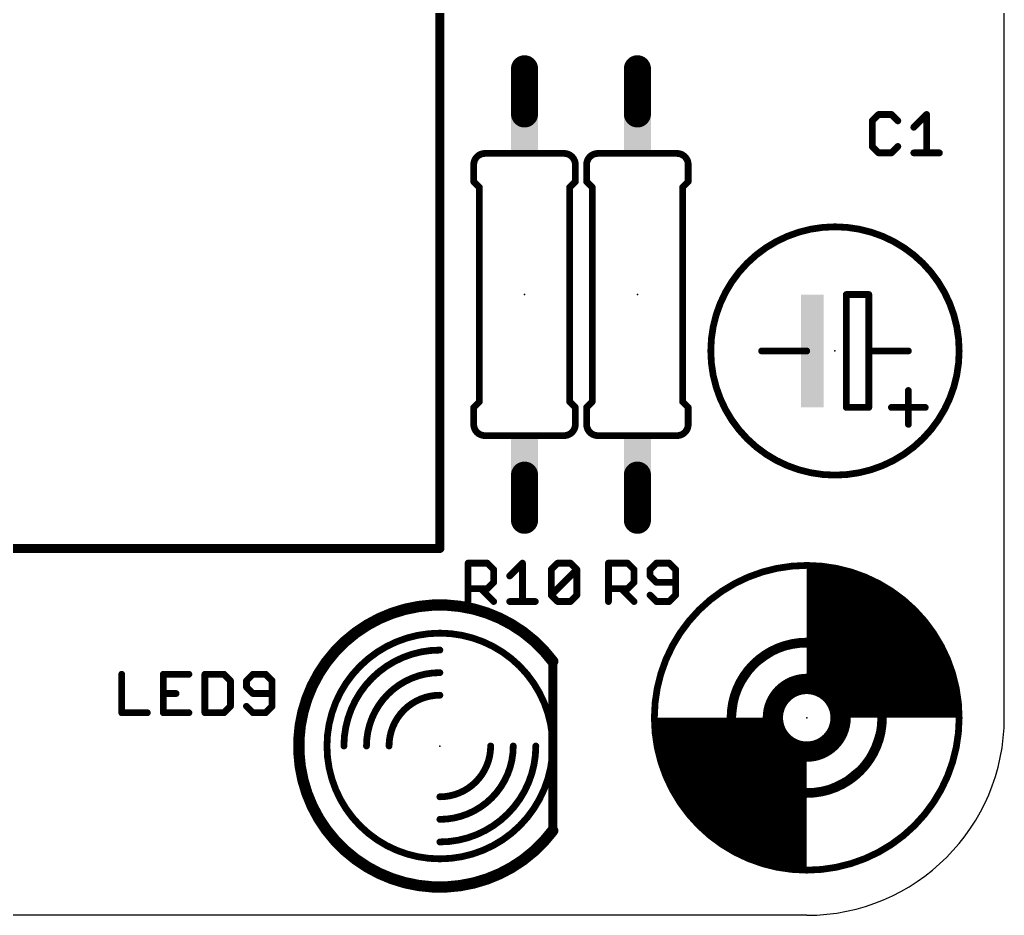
# Model space of a CAD drawing. Extents: x -50 to 50, y -5 to 146.
# Drawn here: x 27.38 to 49.53, y 97.16 to 117.31 of the extents above; entities that cross this region are included whole.
import ezdxf

# ---------------------------------------------------------------- set-up
doc = ezdxf.new("R2010")
doc.units = 0
for name, color, linetype in [('20', 7, 'CONTINUOUS'), ('21', 253, 'CONTINUOUS'), ('23', 7, 'CONTINUOUS'), ('25', 253, 'CONTINUOUS'), ('51', 253, 'CONTINUOUS')]:
    doc.layers.add(name, color=color, linetype=linetype)

# ---------------------------------------------------------------- blocks, each defined once
blk = doc.blocks.new('RECT')
blk.add_solid([(-0.5, -0.5), (0.5, -0.5), (-0.5, 0.5), (0.5, 0.5)])

msp = doc.modelspace()

# ---------------------------------------------------------------- linework, layer by layer
at = {"layer": '20'}
for p, q in [((49.53, 101.6), (49.53, 118.11)), ((45.085, 97.155), (-45.085, 97.155))]:
    msp.add_line(p, q, dxfattribs=at)
msp.add_circle((45.085, 101.6), 1.6, dxfattribs=at)
msp.add_arc((45.085, 101.6), 4.445, 270, 0, dxfattribs=at)
at = {"layer": '21'}
for points, const_width in [([(36.83, 140.97), (36.83, 105.41)], 0.2032), ([(39.624, 114.3), (37.846, 114.3)], 0.1524), ([(42.164, 114.3), (40.386, 114.3)], 0.1524), ([(37.592, 114.046), (37.592, 113.665)], 0.1524), ([(39.878, 114.046), (39.878, 113.665)], 0.1524), ([(40.132, 114.046), (40.132, 113.665)], 0.1524), ([(42.418, 114.046), (42.418, 113.665)], 0.1524), ([(37.719, 113.538), (37.592, 113.665)], 0.1524), ([(39.751, 113.538), (39.878, 113.665)], 0.1524), ([(40.259, 113.538), (40.132, 113.665)], 0.1524), ([(42.291, 113.538), (42.418, 113.665)], 0.1524), ([(37.719, 113.538), (37.719, 108.712)], 0.1524), ([(39.751, 113.538), (39.751, 108.712)], 0.1524), ([(40.259, 113.538), (40.259, 108.712)], 0.1524), ([(42.291, 113.538), (42.291, 108.712)], 0.1524), ([(47.371, 108.966), (47.371, 108.585)], 0.1524), ([(37.719, 108.712), (37.592, 108.585)], 0.1524), ([(39.751, 108.712), (39.878, 108.585)], 0.1524), ([(40.259, 108.712), (40.132, 108.585)], 0.1524), ([(42.291, 108.712), (42.418, 108.585)], 0.1524), ([(37.592, 108.204), (37.592, 108.585)], 0.1524), ([(39.878, 108.204), (39.878, 108.585)], 0.1524), ([(40.132, 108.204), (40.132, 108.585)], 0.1524), ([(42.418, 108.204), (42.418, 108.585)], 0.1524), ([(47.371, 108.585), (46.99, 108.585)], 0.1524), ([(47.752, 108.585), (47.371, 108.585)], 0.1524), ([(47.371, 108.585), (47.371, 108.204)], 0.1524), ([(39.624, 107.95), (37.846, 107.95)], 0.1524), ([(42.164, 107.95), (40.386, 107.95)], 0.1524), ([(36.83, 105.41), (19.05, 105.41)], 0.2032), ([(39.37, 99.06), (39.37, 102.87)], 0.2032)]:
    msp.add_lwpolyline(points, dxfattribs=dict(at, const_width=const_width))
for points, const_width in [([(37.846, 114.3, 0.4142), (37.592, 114.046)], 0.1524), ([(37.846, 114.3381, 1), (37.846, 114.2619)], 0.0762), ([(37.846, 114.2619, 1), (37.846, 114.3381)], 0.0762), ([(39.878, 114.046, 0.4142), (39.624, 114.3)], 0.1524), ([(39.624, 114.3381, 1), (39.624, 114.2619)], 0.0762), ([(39.624, 114.2619, 1), (39.624, 114.3381)], 0.0762), ([(40.386, 114.3, 0.4142), (40.132, 114.046)], 0.1524), ([(40.386, 114.3381, 1), (40.386, 114.2619)], 0.0762), ([(40.386, 114.2619, 1), (40.386, 114.3381)], 0.0762), ([(42.418, 114.046, 0.4142), (42.164, 114.3)], 0.1524), ([(42.164, 114.3381, 1), (42.164, 114.2619)], 0.0762), ([(42.164, 114.2619, 1), (42.164, 114.3381)], 0.0762), ([(37.6301, 114.046, 1), (37.5539, 114.046)], 0.0762), ([(39.9161, 114.046, 1), (39.8399, 114.046)], 0.0762), ([(40.1701, 114.046, 1), (40.0939, 114.046)], 0.0762), ([(42.4561, 114.046, 1), (42.3799, 114.046)], 0.0762), ([(37.5539, 114.046, 1), (37.6301, 114.046)], 0.0762), ([(39.8399, 114.046, 1), (39.9161, 114.046)], 0.0762), ([(40.0939, 114.046, 1), (40.1701, 114.046)], 0.0762), ([(42.3799, 114.046, 1), (42.4561, 114.046)], 0.0762), ([(37.5539, 113.665, 1), (37.6301, 113.665)], 0.0762), ([(37.6189, 113.6919, 1), (37.5651, 113.6381)], 0.0762), ([(39.8399, 113.665, 1), (39.9161, 113.665)], 0.0762), ([(39.9049, 113.6381, 1), (39.8511, 113.6919)], 0.0762), ([(40.0939, 113.665, 1), (40.1701, 113.665)], 0.0762), ([(40.1589, 113.6919, 1), (40.1051, 113.6381)], 0.0762), ([(42.3799, 113.665, 1), (42.4561, 113.665)], 0.0762), ([(42.4449, 113.6381, 1), (42.3911, 113.6919)], 0.0762), ([(37.7571, 113.538, 1), (37.6809, 113.538)], 0.0762), ([(37.6921, 113.5111, 1), (37.7459, 113.5649)], 0.0762), ([(39.7891, 113.538, 1), (39.7129, 113.538)], 0.0762), ([(39.7241, 113.5649, 1), (39.7779, 113.5111)], 0.0762), ([(40.2971, 113.538, 1), (40.2209, 113.538)], 0.0762), ([(40.2321, 113.5111, 1), (40.2859, 113.5649)], 0.0762), ([(42.3291, 113.538, 1), (42.2529, 113.538)], 0.0762), ([(42.2641, 113.5649, 1), (42.3179, 113.5111)], 0.0762), ([(45.72, 107.061, 1), (45.72, 112.649, 1), (45.72, 107.061)], 0.1524), ([(47.4091, 108.966, 1), (47.3329, 108.966)], 0.0762), ([(37.7459, 108.6851, 1), (37.6921, 108.7389)], 0.0762), ([(39.7779, 108.7389, 1), (39.7241, 108.6851)], 0.0762), ([(40.2859, 108.6851, 1), (40.2321, 108.7389)], 0.0762), ([(42.3179, 108.7389, 1), (42.2641, 108.6851)], 0.0762), ([(37.6301, 108.585, 1), (37.5539, 108.585)], 0.0762), ([(37.5651, 108.6119, 1), (37.6189, 108.5581)], 0.0762), ([(37.6809, 108.712, 1), (37.7571, 108.712)], 0.0762), ([(39.7129, 108.712, 1), (39.7891, 108.712)], 0.0762), ([(39.9161, 108.585, 1), (39.8399, 108.585)], 0.0762), ([(39.8511, 108.5581, 1), (39.9049, 108.6119)], 0.0762), ([(40.1701, 108.585, 1), (40.0939, 108.585)], 0.0762), ([(40.1051, 108.6119, 1), (40.1589, 108.5581)], 0.0762), ([(40.2209, 108.712, 1), (40.2971, 108.712)], 0.0762), ([(42.2529, 108.712, 1), (42.3291, 108.712)], 0.0762), ([(42.4561, 108.585, 1), (42.3799, 108.585)], 0.0762), ([(42.3911, 108.5581, 1), (42.4449, 108.6119)], 0.0762), ([(46.99, 108.6231, 1), (46.99, 108.5469)], 0.0762), ([(47.371, 108.6231, 1), (47.371, 108.5469)], 0.0762), ([(47.4091, 108.585, 1), (47.3329, 108.585)], 0.0762), ([(47.3329, 108.585, 1), (47.4091, 108.585)], 0.0762), ([(47.371, 108.5469, 1), (47.371, 108.6231)], 0.0762), ([(47.752, 108.5469, 1), (47.752, 108.6231)], 0.0762), ([(37.592, 108.204, 0.4142), (37.846, 107.95)], 0.1524), ([(37.6301, 108.204, 1), (37.5539, 108.204)], 0.0762), ([(37.5539, 108.204, 1), (37.6301, 108.204)], 0.0762), ([(39.624, 107.95, 0.4142), (39.878, 108.204)], 0.1524), ([(39.9161, 108.204, 1), (39.8399, 108.204)], 0.0762), ([(39.8399, 108.204, 1), (39.9161, 108.204)], 0.0762), ([(40.132, 108.204, 0.4142), (40.386, 107.95)], 0.1524), ([(40.1701, 108.204, 1), (40.0939, 108.204)], 0.0762), ([(40.0939, 108.204, 1), (40.1701, 108.204)], 0.0762), ([(42.164, 107.95, 0.4142), (42.418, 108.204)], 0.1524), ([(42.4561, 108.204, 1), (42.3799, 108.204)], 0.0762), ([(42.3799, 108.204, 1), (42.4561, 108.204)], 0.0762), ([(47.3329, 108.204, 1), (47.4091, 108.204)], 0.0762), ([(37.846, 107.9881, 1), (37.846, 107.9119)], 0.0762), ([(37.846, 107.9119, 1), (37.846, 107.9881)], 0.0762), ([(39.624, 107.9881, 1), (39.624, 107.9119)], 0.0762), ([(39.624, 107.9119, 1), (39.624, 107.9881)], 0.0762), ([(40.386, 107.9881, 1), (40.386, 107.9119)], 0.0762), ([(40.386, 107.9119, 1), (40.386, 107.9881)], 0.0762), ([(42.164, 107.9881, 1), (42.164, 107.9119)], 0.0762), ([(42.164, 107.9119, 1), (42.164, 107.9881)], 0.0762), ([(36.7792, 105.41, 1), (36.8808, 105.41)], 0.1016), ([(36.83, 105.3592, 1), (36.83, 105.4608)], 0.1016), ([(45.085, 98.171, 1), (45.085, 105.029, 1), (45.085, 98.171)], 0.1524), ([(39.37, 102.87, 3), (39.37, 99.06)], 0.254), ([(36.83, 98.425, 1), (36.83, 103.505, 1), (36.83, 98.425)], 0.1524), ([(45.085, 99.9, 1), (45.085, 103.3, 1), (45.085, 99.9)], 0.2032), ([(39.3192, 102.8319, 1), (39.4208, 102.9081)], 0.127), ([(39.4208, 102.87, 1), (39.3192, 102.87)], 0.1016), ([(39.4208, 99.0219, 1), (39.3192, 99.0981)], 0.127), ([(39.3192, 99.06, 1), (39.4208, 99.06)], 0.1016)]:
    msp.add_lwpolyline(points, format="xyb", dxfattribs=dict(at, const_width=const_width))
at = {"layer": '23'}
for p in [(38.735, 111.125), (41.275, 111.125), (45.72, 109.855), (45.085, 101.6), (36.83, 100.965)]:
    msp.add_point(p, dxfattribs=at)
at = {"layer": '25', "const_width": 0.1524}
for points in [[(46.7022, 115.177), (46.5582, 115.0329)], [(46.9903, 115.177), (46.7022, 115.177)], [(47.1344, 115.0329), (46.9903, 115.177)], [(47.4937, 114.8889), (47.7818, 115.177)], [(47.7818, 115.177), (47.7818, 114.3127)], [(46.5582, 115.0329), (46.5582, 114.4567)], [(46.5582, 114.4567), (46.7022, 114.3127)], [(46.7022, 114.3127), (46.9903, 114.3127)], [(46.9903, 114.3127), (47.1344, 114.4567)], [(47.4937, 114.3127), (48.0699, 114.3127)], [(37.4652, 104.2162), (37.4652, 105.0805)], [(37.4652, 105.0805), (37.8973, 105.0805)], [(37.8973, 105.0805), (38.0414, 104.9364)], [(38.0414, 104.9364), (38.0414, 104.6483)], [(38.4007, 104.7924), (38.6888, 105.0805)], [(38.6888, 105.0805), (38.6888, 104.2162)], [(39.3362, 104.9364), (39.4802, 105.0805)], [(39.3362, 104.3602), (39.3362, 104.9364)], [(39.3362, 104.3602), (39.9124, 104.9364)], [(39.4802, 105.0805), (39.7683, 105.0805)], [(39.7683, 105.0805), (39.9124, 104.9364)], [(39.9124, 104.9364), (39.9124, 104.3602)], [(40.6232, 104.2162), (40.6232, 105.0805)], [(40.6232, 105.0805), (41.0553, 105.0805)], [(41.0553, 105.0805), (41.1994, 104.9364)], [(41.1994, 104.9364), (41.1994, 104.6483)], [(41.7027, 105.0805), (41.5587, 104.9364)], [(41.5587, 104.9364), (41.5587, 104.7924)], [(41.9908, 105.0805), (41.7027, 105.0805)], [(42.1349, 104.9364), (41.9908, 105.0805)], [(42.1349, 104.3602), (42.1349, 104.9364)], [(41.5587, 104.7924), (41.7027, 104.6483)], [(37.8973, 104.5043), (37.4652, 104.5043)], [(37.7533, 104.5043), (38.0414, 104.2162)], [(38.0414, 104.6483), (37.8973, 104.5043)], [(41.0553, 104.5043), (40.6232, 104.5043)], [(40.9113, 104.5043), (41.1994, 104.2162)], [(41.1994, 104.6483), (41.0553, 104.5043)], [(41.7027, 104.6483), (42.1349, 104.6483)], [(39.4802, 104.2162), (39.3362, 104.3602)], [(39.9124, 104.3602), (39.7683, 104.2162)], [(41.5587, 104.3602), (41.7027, 104.2162)], [(41.9908, 104.2162), (42.1349, 104.3602)], [(38.4007, 104.2162), (38.9769, 104.2162)], [(39.7683, 104.2162), (39.4802, 104.2162)], [(41.7027, 104.2162), (41.9908, 104.2162)], [(29.6717, 102.5786), (29.6717, 101.7143)], [(31.1834, 102.5786), (30.6072, 102.5786)], [(30.6072, 102.5786), (30.6072, 101.7143)], [(31.5427, 102.5786), (31.5427, 101.7143)], [(31.9748, 102.5786), (31.5427, 102.5786)], [(32.1189, 102.4345), (31.9748, 102.5786)], [(32.6222, 102.5786), (32.4782, 102.4345)], [(32.9103, 102.5786), (32.6222, 102.5786)], [(33.0544, 102.4345), (32.9103, 102.5786)], [(32.1189, 101.8583), (32.1189, 102.4345)], [(32.4782, 102.4345), (32.4782, 102.2905)], [(32.4782, 102.2905), (32.6222, 102.1464)], [(33.0544, 101.8583), (33.0544, 102.4345)], [(30.6072, 102.1464), (30.8953, 102.1464)], [(32.6222, 102.1464), (33.0544, 102.1464)], [(31.9748, 101.7143), (32.1189, 101.8583)], [(32.4782, 101.8583), (32.6222, 101.7143)], [(32.9103, 101.7143), (33.0544, 101.8583)], [(29.6717, 101.7143), (30.2479, 101.7143)], [(30.6072, 101.7143), (31.1834, 101.7143)], [(31.5427, 101.7143), (31.9748, 101.7143)], [(32.6222, 101.7143), (32.9103, 101.7143)]]:
    msp.add_lwpolyline(points, dxfattribs=at)
at = {"layer": '25', "const_width": 0.0762}
for points in [[(46.7022, 115.2151, 1), (46.7022, 115.1389)], [(46.7292, 115.1501, 1), (46.6752, 115.2039)], [(47.0172, 115.2039, 1), (46.9634, 115.1501)], [(46.9903, 115.1389, 1), (46.9903, 115.2151)], [(47.8199, 115.177, 1), (47.7437, 115.177)], [(47.8087, 115.1501, 1), (47.7549, 115.2039)], [(46.5963, 115.0329, 1), (46.5201, 115.0329)], [(46.5312, 115.0598, 1), (46.5852, 115.006)], [(47.1075, 115.006, 1), (47.1613, 115.0598)], [(47.4668, 114.9158, 1), (47.5206, 114.862)], [(46.5201, 114.4567, 1), (46.5963, 114.4567)], [(46.5851, 114.4836, 1), (46.5313, 114.4298)], [(46.7022, 114.3508, 1), (46.7022, 114.2746)], [(46.6753, 114.2858, 1), (46.7291, 114.3396)], [(46.9634, 114.3397, 1), (47.0172, 114.2857)], [(46.9903, 114.2746, 1), (46.9903, 114.3508)], [(47.1613, 114.4297, 1), (47.1075, 114.4837)], [(47.4937, 114.3508, 1), (47.4937, 114.2746)], [(47.7437, 114.3127, 1), (47.8199, 114.3127)], [(48.0699, 114.2746, 1), (48.0699, 114.3508)], [(37.5033, 105.0805, 1), (37.4271, 105.0805)], [(37.4652, 105.1186, 1), (37.4652, 105.0424)], [(37.9242, 105.1074, 1), (37.8704, 105.0536)], [(37.8973, 105.0424, 1), (37.8973, 105.1186)], [(38.0795, 104.9364, 1), (38.0033, 104.9364)], [(38.7269, 105.0805, 1), (38.6507, 105.0805)], [(38.7157, 105.0536, 1), (38.6619, 105.1074)], [(39.3743, 104.9364, 1), (39.2981, 104.9364)], [(39.4802, 105.1186, 1), (39.4802, 105.0424)], [(39.5072, 105.0536, 1), (39.4532, 105.1074)], [(39.7952, 105.1074, 1), (39.7414, 105.0536)], [(39.7683, 105.0424, 1), (39.7683, 105.1186)], [(39.9505, 104.9364, 1), (39.8743, 104.9364)], [(39.9393, 104.9095, 1), (39.8855, 104.9633)], [(40.6613, 105.0805, 1), (40.5851, 105.0805)], [(40.6232, 105.1186, 1), (40.6232, 105.0424)], [(41.0822, 105.1074, 1), (41.0284, 105.0536)], [(41.0553, 105.0424, 1), (41.0553, 105.1186)], [(41.2375, 104.9364, 1), (41.1613, 104.9364)], [(41.5968, 104.9364, 1), (41.5206, 104.9364)], [(41.7027, 105.1186, 1), (41.7027, 105.0424)], [(41.7297, 105.0536, 1), (41.6757, 105.1074)], [(42.0177, 105.1074, 1), (41.9639, 105.0536)], [(41.9908, 105.0424, 1), (41.9908, 105.1186)], [(42.173, 104.9364, 1), (42.0968, 104.9364)], [(38.0145, 104.9095, 1), (38.0683, 104.9633)], [(38.3738, 104.8193, 1), (38.4276, 104.7655)], [(39.3092, 104.9633, 1), (39.3632, 104.9095)], [(39.8855, 104.9095, 1), (39.9393, 104.9633)], [(41.1725, 104.9095, 1), (41.2263, 104.9633)], [(41.5317, 104.9633, 1), (41.5857, 104.9095)], [(41.5857, 104.8193, 1), (41.5317, 104.7655)], [(41.5206, 104.7924, 1), (41.5968, 104.7924)], [(42.108, 104.9095, 1), (42.1618, 104.9633)], [(37.4652, 104.5424, 1), (37.4652, 104.4662)], [(37.7802, 104.5312, 1), (37.7264, 104.4774)], [(37.8704, 104.5313, 1), (37.9242, 104.4773)], [(37.8973, 104.4662, 1), (37.8973, 104.5424)], [(38.0033, 104.6483, 1), (38.0795, 104.6483)], [(38.0683, 104.6213, 1), (38.0145, 104.6753)], [(40.6232, 104.5424, 1), (40.6232, 104.4662)], [(40.9382, 104.5312, 1), (40.8844, 104.4774)], [(41.0284, 104.5313, 1), (41.0822, 104.4773)], [(41.0553, 104.4662, 1), (41.0553, 104.5424)], [(41.1613, 104.6483, 1), (41.2375, 104.6483)], [(41.2263, 104.6213, 1), (41.1725, 104.6753)], [(41.7027, 104.6864, 1), (41.7027, 104.6102)], [(41.6757, 104.6214, 1), (41.7297, 104.6752)], [(42.1349, 104.6102, 1), (42.1349, 104.6864)], [(39.2981, 104.3602, 1), (39.3743, 104.3602)], [(39.3631, 104.3871, 1), (39.3093, 104.3333)], [(39.3093, 104.3871, 1), (39.3631, 104.3333)], [(39.8743, 104.3602, 1), (39.9505, 104.3602)], [(39.9393, 104.3332, 1), (39.8855, 104.3872)], [(41.5856, 104.3871, 1), (41.5318, 104.3333)], [(42.0968, 104.3602, 1), (42.173, 104.3602)], [(42.1618, 104.3332, 1), (42.108, 104.3872)], [(37.4271, 104.2162, 1), (37.5033, 104.2162)], [(38.0145, 104.1893, 1), (38.0683, 104.2431)], [(38.4007, 104.2543, 1), (38.4007, 104.1781)], [(38.6507, 104.2162, 1), (38.7269, 104.2162)], [(38.9769, 104.1781, 1), (38.9769, 104.2543)], [(39.4802, 104.2543, 1), (39.4802, 104.1781)], [(39.4533, 104.1893, 1), (39.5071, 104.2431)], [(39.7414, 104.2432, 1), (39.7952, 104.1892)], [(39.7683, 104.1781, 1), (39.7683, 104.2543)], [(40.5851, 104.2162, 1), (40.6613, 104.2162)], [(41.1725, 104.1893, 1), (41.2263, 104.2431)], [(41.7027, 104.2543, 1), (41.7027, 104.1781)], [(41.6758, 104.1893, 1), (41.7296, 104.2431)], [(41.9639, 104.2432, 1), (42.0177, 104.1892)], [(41.9908, 104.1781, 1), (41.9908, 104.2543)], [(29.7098, 102.5786, 1), (29.6336, 102.5786)], [(30.6072, 102.6167, 1), (30.6072, 102.5405)], [(30.6453, 102.5786, 1), (30.5691, 102.5786)], [(31.1834, 102.5405, 1), (31.1834, 102.6167)], [(31.5808, 102.5786, 1), (31.5046, 102.5786)], [(31.5427, 102.6167, 1), (31.5427, 102.5405)], [(32.0017, 102.6055, 1), (31.9479, 102.5517)], [(31.9748, 102.5405, 1), (31.9748, 102.6167)], [(32.6222, 102.6167, 1), (32.6222, 102.5405)], [(32.6492, 102.5517, 1), (32.5952, 102.6055)], [(32.9372, 102.6055, 1), (32.8834, 102.5517)], [(32.9103, 102.5405, 1), (32.9103, 102.6167)], [(32.157, 102.4345, 1), (32.0808, 102.4345)], [(32.092, 102.4076, 1), (32.1458, 102.4614)], [(32.5163, 102.4345, 1), (32.4401, 102.4345)], [(32.4512, 102.4614, 1), (32.5052, 102.4076)], [(32.5052, 102.3174, 1), (32.4512, 102.2636)], [(33.0925, 102.4345, 1), (33.0163, 102.4345)], [(33.0275, 102.4076, 1), (33.0813, 102.4614)], [(30.6072, 102.1845, 1), (30.6072, 102.1083)], [(30.8953, 102.1083, 1), (30.8953, 102.1845)], [(32.4401, 102.2905, 1), (32.5163, 102.2905)], [(32.6222, 102.1845, 1), (32.6222, 102.1083)], [(32.5952, 102.1195, 1), (32.6492, 102.1733)], [(33.0544, 102.1083, 1), (33.0544, 102.1845)], [(32.1458, 101.8313, 1), (32.092, 101.8853)], [(32.5051, 101.8852, 1), (32.4513, 101.8314)], [(33.0813, 101.8313, 1), (33.0275, 101.8853)], [(29.6717, 101.7524, 1), (29.6717, 101.6762)], [(29.6336, 101.7143, 1), (29.7098, 101.7143)], [(30.2479, 101.6762, 1), (30.2479, 101.7524)], [(30.6072, 101.7524, 1), (30.6072, 101.6762)], [(30.5691, 101.7143, 1), (30.6453, 101.7143)], [(31.1834, 101.6762, 1), (31.1834, 101.7524)], [(31.5427, 101.7524, 1), (31.5427, 101.6762)], [(31.5046, 101.7143, 1), (31.5808, 101.7143)], [(31.9479, 101.7413, 1), (32.0017, 101.6873)], [(31.9748, 101.6762, 1), (31.9748, 101.7524)], [(32.0808, 101.8583, 1), (32.157, 101.8583)], [(32.6222, 101.7524, 1), (32.6222, 101.6762)], [(32.5953, 101.6874, 1), (32.6491, 101.7412)], [(32.8834, 101.7413, 1), (32.9372, 101.6873)], [(32.9103, 101.6762, 1), (32.9103, 101.7524)], [(33.0163, 101.8583, 1), (33.0925, 101.8583)]]:
    msp.add_lwpolyline(points, format="xyb", dxfattribs=at)
at = {"layer": '51'}
for points, const_width in [([(36.83, 140.97), (36.83, 105.41)], 0.127), ([(38.735, 116.205), (38.735, 115.189)], 0.6096), ([(41.275, 116.205), (41.275, 115.189)], 0.6096), ([(46.482, 111.125), (45.974, 111.125)], 0.1524), ([(45.974, 111.125), (45.974, 108.585)], 0.1524), ([(46.482, 109.855), (46.482, 111.125)], 0.1524), ([(45.085, 109.855), (44.069, 109.855)], 0.1524), ([(47.371, 109.855), (46.482, 109.855)], 0.1524), ([(46.482, 108.585), (46.482, 109.855)], 0.1524), ([(45.974, 108.585), (46.482, 108.585)], 0.1524), ([(38.735, 106.045), (38.735, 107.061)], 0.6096), ([(41.275, 106.045), (41.275, 107.061)], 0.6096), ([(36.83, 105.41), (19.05, 105.41)], 0.127)]:
    msp.add_lwpolyline(points, dxfattribs=dict(at, const_width=const_width))
for points, const_width in [([(38.8874, 116.205, 1), (38.5826, 116.205)], 0.3048), ([(41.4274, 116.205, 1), (41.1226, 116.205)], 0.3048), ([(38.5826, 115.189, 1), (38.8874, 115.189)], 0.3048), ([(41.1226, 115.189, 1), (41.4274, 115.189)], 0.3048), ([(45.974, 111.1631, 1), (45.974, 111.0869)], 0.0762), ([(46.0121, 111.125, 1), (45.9359, 111.125)], 0.0762), ([(46.5201, 111.125, 1), (46.4439, 111.125)], 0.0762), ([(46.482, 111.0869, 1), (46.482, 111.1631)], 0.0762), ([(44.069, 109.8931, 1), (44.069, 109.8169)], 0.0762), ([(45.085, 109.8169, 1), (45.085, 109.8931)], 0.0762), ([(46.482, 109.8931, 1), (46.482, 109.8169)], 0.0762), ([(46.5201, 109.855, 1), (46.4439, 109.855)], 0.0762), ([(46.4439, 109.855, 1), (46.5201, 109.855)], 0.0762), ([(47.371, 109.8169, 1), (47.371, 109.8931)], 0.0762), ([(45.974, 108.6231, 1), (45.974, 108.5469)], 0.0762), ([(45.9359, 108.585, 1), (46.0121, 108.585)], 0.0762), ([(46.4439, 108.585, 1), (46.5201, 108.585)], 0.0762), ([(46.482, 108.5469, 1), (46.482, 108.6231)], 0.0762), ([(38.8874, 107.061, 1), (38.5826, 107.061)], 0.3048), ([(41.4274, 107.061, 1), (41.1226, 107.061)], 0.3048), ([(38.5826, 106.045, 1), (38.8874, 106.045)], 0.3048), ([(41.1226, 106.045, 1), (41.4274, 106.045)], 0.3048), ([(36.83, 105.3783, 1), (36.83, 105.4418)], 0.0635), ([(36.7982, 105.41, 1), (36.8618, 105.41)], 0.0635), ([(47.244, 101.6, 0.4142), (45.085, 103.759)], 2.4892), ([(36.83, 103.124, 0.4142), (34.671, 100.965)], 0.1524), ([(36.83, 103.0859, 1), (36.83, 103.1621)], 0.0762), ([(42.926, 101.6, 0.4142), (45.085, 99.441)], 2.4892), ([(36.83, 102.616, 0.4142), (35.179, 100.965)], 0.1524), ([(36.83, 102.5779, 1), (36.83, 102.6541)], 0.0762), ([(45.085, 100.838, 1), (45.085, 102.362, 1), (45.085, 100.838)], 0.4572), ([(36.83, 102.108, 0.4142), (35.687, 100.965)], 0.1524), ([(36.83, 102.0699, 1), (36.83, 102.1461)], 0.0762), ([(36.83, 99.822, 0.4142), (37.973, 100.965)], 0.1524), ([(36.83, 99.314, 0.4142), (38.481, 100.965)], 0.1524), ([(36.83, 98.806, 0.4142), (38.989, 100.965)], 0.1524), ([(38.0111, 100.965, 1), (37.9349, 100.965)], 0.0762), ([(38.5191, 100.965, 1), (38.4429, 100.965)], 0.0762), ([(39.0271, 100.965, 1), (38.9509, 100.965)], 0.0762), ([(34.6329, 100.965, 1), (34.7091, 100.965)], 0.0762), ([(35.1409, 100.965, 1), (35.2171, 100.965)], 0.0762), ([(35.6489, 100.965, 1), (35.7251, 100.965)], 0.0762), ([(36.83, 99.8601, 1), (36.83, 99.7839)], 0.0762), ([(36.83, 99.3521, 1), (36.83, 99.2759)], 0.0762), ([(36.83, 98.8441, 1), (36.83, 98.7679)], 0.0762)]:
    msp.add_lwpolyline(points, format="xyb", dxfattribs=dict(at, const_width=const_width))

# ---------------------------------------------------------------- block references
at = {"layer": '21', "xscale": 0.8636, "yscale": 0.6096, "rotation": 90}
for p in [(38.735, 114.7318), (41.275, 114.7318), (38.735, 107.5182), (41.275, 107.5182)]:
    msp.add_blockref('RECT', p, dxfattribs=at)
at = {"layer": '51', "xscale": 0.508, "yscale": 2.54, "rotation": 180}
msp.add_blockref('RECT', (45.212, 109.855), dxfattribs=at)

doc.saveas('drawing.dxf')
